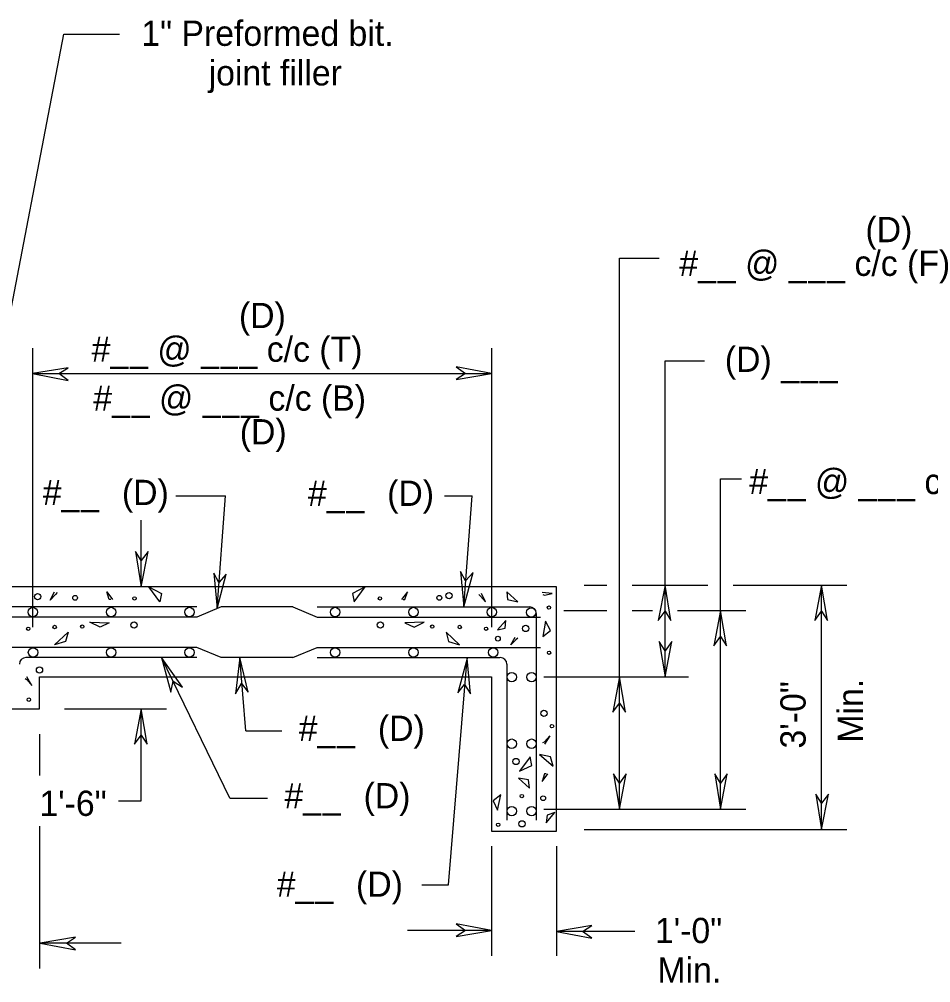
# Model space of a CAD drawing. Extents: x 499999.87 to 500002.82, y 499999.95 to 500001.79.
# Drawn here: x 500001.2067 to 500001.5619, y 500000.3068 to 500000.682 of the extents above; entities that cross this region are included whole.
import ezdxf

# ---------------------------------------------------------------- set-up
doc = ezdxf.new("R2010")
doc.units = 0
for name, color, linetype in [('1', 7, 'Continuous'), ('2', 7, 'Continuous'), ('4', 7, 'Continuous'), ('5', 7, 'Continuous')]:
    doc.layers.add(name, color=color, linetype=linetype)

msp = doc.modelspace()

# ---------------------------------------------------------------- linework, layer by layer
at = {"layer": '1'}
for p, q in [((500001.18274, 500000.46096), (500001.22408, 500000.67618)), ((500001.22408, 500000.67618), (500001.24573, 500000.67618)), ((500001.44062, 500000.42585), (500001.44062, 500000.58891)), ((500001.44062, 500000.58891), (500001.45604, 500000.58891)), ((500001.45833, 500000.46161), (500001.45833, 500000.54888)), ((500001.45833, 500000.54888), (500001.47375, 500000.54888)), ((500001.21194, 500000.54396), (500001.39075, 500000.54396)), ((500001.47999, 500000.50295), (500001.48819, 500000.50295)), ((500001.47999, 500000.45177), (500001.47999, 500000.50295)), ((500001.37238, 500000.49639), (500001.3832, 500000.49639)), ((500001.25427, 500000.46096), (500001.25427, 500000.48688)), ((500001.41601, 500000.46096), (500001.15125, 500000.46096)), ((500001.41601, 500000.36581), (500001.41601, 500000.46096)), ((500001.42684, 500000.46161), (500001.4357, 500000.46161)), ((500001.44554, 500000.46161), (500001.47507, 500000.46161)), ((500001.45833, 500000.42585), (500001.45833, 500000.46161)), ((500001.48491, 500000.46161), (500001.5292, 500000.46161)), ((500001.51936, 500000.36647), (500001.51936, 500000.46161)), ((500001.27592, 500000.45308), (500001.19324, 500000.45308)), ((500001.31332, 500000.45308), (500001.28543, 500000.45308)), ((500001.32283, 500000.45308), (500001.40551, 500000.45308)), ((500001.41896, 500000.45177), (500001.4357, 500000.45177)), ((500001.44554, 500000.45177), (500001.45341, 500000.45177)), ((500001.46325, 500000.45177), (500001.48983, 500000.45177)), ((500001.47999, 500000.37434), (500001.47999, 500000.45177)), ((500001.27592, 500000.44915), (500001.18898, 500000.44915)), ((500001.32283, 500000.44915), (500001.40978, 500000.44915)), ((500001.40814, 500000.45046), (500001.40814, 500000.37008)), ((500001.27592, 500000.43734), (500001.18898, 500000.43734)), ((500001.32283, 500000.43734), (500001.40978, 500000.43734)), ((500001.27592, 500000.4334), (500001.20932, 500000.4334)), ((500001.31332, 500000.4334), (500001.28543, 500000.4334)), ((500001.32283, 500000.4334), (500001.39403, 500000.4334)), ((500001.39665, 500000.43077), (500001.39665, 500000.37008)), ((500001.39665, 500000.43077), (500001.39665, 500000.37008)), ((500001.21457, 500000.42585), (500001.39075, 500000.42585)), ((500001.21457, 500000.41339), (500001.21457, 500000.42585)), ((500001.39075, 500000.42585), (500001.39075, 500000.36581)), ((500001.41109, 500000.42585), (500001.46752, 500000.42585)), ((500001.44062, 500000.37434), (500001.44062, 500000.42585)), ((500001.18077, 500000.41339), (500001.21457, 500000.41339)), ((500001.22441, 500000.41339), (500001.26411, 500000.41339)), ((500001.25427, 500000.37762), (500001.25427, 500000.41339)), ((500001.21457, 500000.40354), (500001.21457, 500000.38747)), ((500001.41109, 500000.37434), (500001.48983, 500000.37434)), ((500001.21457, 500000.36778), (500001.21457, 500000.31234)), ((500001.39075, 500000.36581), (500001.41601, 500000.36581)), ((500001.42684, 500000.36647), (500001.5292, 500000.36647)), ((500001.39075, 500000.35991), (500001.39075, 500000.31726)), ((500001.41601, 500000.35991), (500001.41601, 500000.31726))]:
    msp.add_line(p, q, dxfattribs=at)
for points in [[(500001.21194, 500000.54396), (500001.22572, 500000.54134), (500001.22211, 500000.54396), (500001.22572, 500000.54626)], [(500001.39075, 500000.54396), (500001.37697, 500000.54659), (500001.38058, 500000.54396), (500001.37697, 500000.54167)], [(500001.25427, 500000.46096), (500001.25689, 500000.47474), (500001.25427, 500000.47113), (500001.25197, 500000.47474)], [(500001.37992, 500000.45308), (500001.38353, 500000.46654), (500001.38058, 500000.46325), (500001.37861, 500000.46686)], [(500001.28379, 500000.45243), (500001.2874, 500000.46588), (500001.28445, 500000.4626), (500001.28248, 500000.46621)], [(500001.45833, 500000.46161), (500001.45571, 500000.44783), (500001.45833, 500000.45144), (500001.46063, 500000.44783)], [(500001.51936, 500000.46161), (500001.51673, 500000.44783), (500001.51936, 500000.45144), (500001.52165, 500000.44783)], [(500001.47999, 500000.45177), (500001.47736, 500000.43799), (500001.47999, 500000.4416), (500001.48228, 500000.43799)], [(500001.45833, 500000.42585), (500001.46096, 500000.43963), (500001.45833, 500000.43602), (500001.45604, 500000.43963)], [(500001.26214, 500000.4334), (500001.26575, 500000.41995), (500001.26673, 500000.42421), (500001.27034, 500000.42192)], [(500001.29265, 500000.4334), (500001.29101, 500000.41929), (500001.29331, 500000.42323), (500001.29593, 500000.41995)], [(500001.38123, 500000.43307), (500001.37762, 500000.41962), (500001.38025, 500000.4229), (500001.38255, 500000.41929)], [(500001.44062, 500000.42585), (500001.43799, 500000.41207), (500001.44062, 500000.41568), (500001.44291, 500000.41207)], [(500001.25427, 500000.41339), (500001.25164, 500000.39961), (500001.25427, 500000.40322), (500001.25656, 500000.39961)], [(500001.44062, 500000.37434), (500001.44324, 500000.38812), (500001.44062, 500000.38451), (500001.43832, 500000.38812)], [(500001.47999, 500000.37434), (500001.48261, 500000.38812), (500001.47999, 500000.38451), (500001.47769, 500000.38812)], [(500001.51936, 500000.36647), (500001.52198, 500000.38025), (500001.51936, 500000.37664), (500001.51706, 500000.38025)], [(500001.39075, 500000.3271), (500001.37697, 500000.32972), (500001.38058, 500000.3271), (500001.37697, 500000.3248)], [(500001.41601, 500000.32677), (500001.42979, 500000.32415), (500001.42618, 500000.32677), (500001.42979, 500000.32907)], [(500001.2149, 500000.32218), (500001.22867, 500000.31955), (500001.22507, 500000.32218), (500001.22867, 500000.32448)]]:
    msp.add_lwpolyline(points, close=True, dxfattribs=at)
at = {"layer": '2'}
for p, q in [((500001.26772, 500000.49639), (500001.28707, 500000.49639)), ((500001.28379, 500000.45243), (500001.28707, 500000.49639)), ((500001.37992, 500000.45308), (500001.3832, 500000.49639)), ((500001.21883, 500000.45571), (500001.22047, 500000.45899)), ((500001.2418, 500000.45604), (500001.24081, 500000.45899)), ((500001.24081, 500000.45899), (500001.24311, 500000.45604)), ((500001.26148, 500000.45505), (500001.25722, 500000.46096)), ((500001.25722, 500000.46096), (500001.26214, 500000.45833)), ((500001.34154, 500000.46096), (500001.33661, 500000.45833)), ((500001.33727, 500000.45505), (500001.34154, 500000.46096)), ((500001.35794, 500000.45899), (500001.35564, 500000.45604)), ((500001.35696, 500000.45604), (500001.35794, 500000.45899)), ((500001.40092, 500000.45505), (500001.39665, 500000.45899)), ((500001.39665, 500000.45899), (500001.39698, 500000.45604)), ((500001.2208, 500000.45801), (500001.21883, 500000.45571)), ((500001.22146, 500000.45866), (500001.2208, 500000.45801)), ((500001.24245, 500000.45604), (500001.2418, 500000.45604)), ((500001.26214, 500000.45833), (500001.26148, 500000.45505)), ((500001.33661, 500000.45833), (500001.33727, 500000.45505)), ((500001.3563, 500000.45604), (500001.35696, 500000.45604)), ((500001.38583, 500000.45801), (500001.38648, 500000.45735)), ((500001.38648, 500000.45735), (500001.38845, 500000.45505)), ((500001.38845, 500000.45505), (500001.38681, 500000.45833)), ((500001.39698, 500000.45604), (500001.40092, 500000.45505)), ((500001.41437, 500000.45833), (500001.41043, 500000.45866)), ((500001.41076, 500000.45801), (500001.41142, 500000.45768)), ((500001.41142, 500000.45768), (500001.41437, 500000.45833)), ((500001.28543, 500000.45308), (500001.27592, 500000.44915)), ((500001.31332, 500000.45308), (500001.32283, 500000.44915)), ((500001.39633, 500000.44783), (500001.39304, 500000.44423)), ((500001.396, 500000.44488), (500001.39633, 500000.44783)), ((500001.23819, 500000.44521), (500001.23425, 500000.44718)), ((500001.23425, 500000.44718), (500001.2418, 500000.44685)), ((500001.2418, 500000.44685), (500001.23819, 500000.44521)), ((500001.3645, 500000.44718), (500001.35696, 500000.44685)), ((500001.35696, 500000.44685), (500001.36056, 500000.44521)), ((500001.36056, 500000.44521), (500001.3645, 500000.44718)), ((500001.39304, 500000.44423), (500001.396, 500000.44488)), ((500001.41175, 500000.44751), (500001.41076, 500000.4416)), ((500001.41076, 500000.4416), (500001.41371, 500000.4439)), ((500001.41371, 500000.4439), (500001.41175, 500000.44751)), ((500001.22047, 500000.43832), (500001.22572, 500000.44324)), ((500001.22572, 500000.44324), (500001.22474, 500000.43963)), ((500001.37828, 500000.43832), (500001.37303, 500000.44324)), ((500001.37303, 500000.44324), (500001.37402, 500000.43963)), ((500001.39829, 500000.43832), (500001.39993, 500000.44127)), ((500001.40026, 500000.44029), (500001.39829, 500000.43832)), ((500001.40092, 500000.44094), (500001.40026, 500000.44029)), ((500001.22474, 500000.43963), (500001.22047, 500000.43832)), ((500001.28543, 500000.4334), (500001.27592, 500000.43734)), ((500001.31332, 500000.4334), (500001.32283, 500000.43734)), ((500001.37402, 500000.43963), (500001.37828, 500000.43832)), ((500001.28871, 500000.37861), (500001.26214, 500000.4334)), ((500001.29495, 500000.40486), (500001.29265, 500000.4334)), ((500001.37402, 500000.34482), (500001.38123, 500000.43307)), ((500001.20899, 500000.4252), (500001.20965, 500000.42487)), ((500001.21161, 500000.42257), (500001.20965, 500000.42585)), ((500001.20965, 500000.42487), (500001.21161, 500000.42257)), ((500001.29495, 500000.40486), (500001.30906, 500000.40486)), ((500001.41142, 500000.40059), (500001.41339, 500000.40289)), ((500001.41339, 500000.40289), (500001.41142, 500000.39961)), ((500001.41076, 500000.40026), (500001.41142, 500000.40059)), ((500001.41371, 500000.39469), (500001.40945, 500000.39567)), ((500001.40945, 500000.39567), (500001.4147, 500000.39108)), ((500001.40584, 500000.39469), (500001.40157, 500000.38911)), ((500001.40157, 500000.38911), (500001.4065, 500000.3914)), ((500001.4065, 500000.3914), (500001.40584, 500000.39469)), ((500001.4147, 500000.39108), (500001.41371, 500000.39469)), ((500001.41142, 500000.38812), (500001.41043, 500000.38517)), ((500001.41043, 500000.38517), (500001.41273, 500000.38812)), ((500001.41207, 500000.38812), (500001.41142, 500000.38812)), ((500001.40518, 500000.38583), (500001.40125, 500000.38648)), ((500001.40125, 500000.38648), (500001.40551, 500000.38255)), ((500001.40551, 500000.38255), (500001.40518, 500000.38583)), ((500001.24541, 500000.37762), (500001.25427, 500000.37762)), ((500001.28871, 500000.37861), (500001.30348, 500000.37861)), ((500001.39436, 500000.37992), (500001.3914, 500000.37762)), ((500001.3914, 500000.37762), (500001.39304, 500000.37402)), ((500001.39304, 500000.37402), (500001.39436, 500000.37992)), ((500001.41207, 500000.36909), (500001.41535, 500000.37303)), ((500001.41535, 500000.37303), (500001.4124, 500000.37205)), ((500001.4124, 500000.37205), (500001.41207, 500000.36909)), ((500001.36352, 500000.34482), (500001.37402, 500000.34482))]:
    msp.add_line(p, q, dxfattribs=at)
for centre, radius in [((500001.21387, 500000.45712), 0.00122), ((500001.22848, 500000.45666), 0.000934), ((500001.25162, 500000.4564), 0.00066), ((500001.34726, 500000.4564), 0.00066), ((500001.3704, 500000.45666), 0.000934), ((500001.37419, 500000.45745), 0.00122), ((500001.21201, 500000.45112), 0.00183), ((500001.24252, 500000.45112), 0.00183), ((500001.27303, 500000.45112), 0.00183), ((500001.32979, 500000.45112), 0.00183), ((500001.3603, 500000.45112), 0.00183), ((500001.39081, 500000.45112), 0.00183), ((500001.40623, 500000.45095), 0.00183), ((500001.41311, 500000.45285), 0.00066), ((500001.21025, 500000.44459), 0.00066), ((500001.22052, 500000.44528), 0.00066), ((500001.23125, 500000.44547), 0.00066), ((500001.25147, 500000.44607), 0.00122), ((500001.34742, 500000.44607), 0.00122), ((500001.36763, 500000.44547), 0.00066), ((500001.37836, 500000.44528), 0.00066), ((500001.38863, 500000.44459), 0.00066), ((500001.40405, 500000.44472), 0.00122), ((500001.39322, 500000.44074), 0.000934), ((500001.21209, 500000.43537), 0.00183), ((500001.24252, 500000.43537), 0.00183), ((500001.27303, 500000.43537), 0.00183), ((500001.32979, 500000.43537), 0.00183), ((500001.3603, 500000.43537), 0.00183), ((500001.39139, 500000.43537), 0.00183), ((500001.41314, 500000.43527), 0.00066), ((500001.21462, 500000.42855), 0.00122), ((500001.39861, 500000.42577), 0.00183), ((500001.40632, 500000.42577), 0.00183), ((500001.21045, 500000.41699), 0.00066), ((500001.41115, 500000.41167), 0.00122), ((500001.41429, 500000.40666), 0.00066), ((500001.39861, 500000.39985), 0.00183), ((500001.40632, 500000.39985), 0.00183), ((500001.40026, 500000.39291), 0.00122), ((500001.40254, 500000.37943), 0.00066), ((500001.41085, 500000.37861), 0.000934), ((500001.39861, 500000.37361), 0.00183), ((500001.40632, 500000.37361), 0.00183), ((500001.39332, 500000.36827), 0.00066), ((500001.40258, 500000.36864), 0.00122)]:
    msp.add_circle(centre, radius, dxfattribs=at)
for centre, start, end in [((500001.40558, 500000.45046), 0, 90), ((500001.20938, 500000.43077), 90, 180), ((500001.39409, 500000.43077), 0, 90)]:
    msp.add_arc(centre, 0.00262, start, end, dxfattribs=at)
at = {"layer": '4'}
for p, q in [((500001.21194, 500000.55381), (500001.21194, 500000.44521)), ((500001.39075, 500000.55381), (500001.39075, 500000.44521))]:
    msp.add_line(p, q, dxfattribs=at)
at = {"layer": '5'}
for p, q in [((500001.39075, 500000.3271), (500001.35794, 500000.3271)), ((500001.44652, 500000.32677), (500001.41601, 500000.32677)), ((500001.24639, 500000.32218), (500001.21457, 500000.32218))]:
    msp.add_line(p, q, dxfattribs=at)

# ---------------------------------------------------------------- texts
at = {"layer": '1'}
for s, height, p in [('1" Preformed bit.', 0.0098425, (500001.25427, 500000.67159)), ('joint filler', 0.0098425, (500001.28051, 500000.65617)), ('1\'-6"', 0.009843, (500001.21457, 500000.37172)), ('1\'-0"', 0.009843, (500001.4544, 500000.32218)), ('Min.', 0.009843, (500001.45538, 500000.30676))]:
    msp.add_text(s, height=height, dxfattribs=at).set_placement(p)
for s, p in [('3\'-0"', (500001.51312, 500000.39797)), ('Min.', (500001.53543, 500000.40026))]:
    msp.add_text(s, height=0.009843, rotation=90, dxfattribs=at).set_placement(p)
at = {"layer": '2'}
for s, height, p in [('(D)', 0.009843, (500001.53642, 500000.59514)), ('#__ @ ___ c/c (F)', 0.0098425, (500001.46391, 500000.58202)), ('(D)', 0.009843, (500001.29232, 500000.56168)), ('#__ @ ___ c/c (T)', 0.0098425, (500001.23491, 500000.54856)), ('(D)', 0.009843, (500001.48163, 500000.54462)), ('#__ @ ___ c/c (B)', 0.0098425, (500001.23556, 500000.52953)), ('___', 0.009843, (500001.50361, 500000.54298)), ('(D)', 0.009843, (500001.29265, 500000.5164)), ('#__ @ ___ c/c (R)', 0.0098425, (500001.49114, 500000.49705)), ('#__', 0.009843, (500001.21588, 500000.49278)), ('(D)', 0.009843, (500001.24672, 500000.49278)), ('#__', 0.009843, (500001.31923, 500000.49245)), ('(D)', 0.009843, (500001.35007, 500000.49245)), ('#__', 0.009843, (500001.31562, 500000.40092)), ('(D)', 0.009843, (500001.34646, 500000.40092)), ('#__', 0.009843, (500001.31004, 500000.37467)), ('(D)', 0.009843, (500001.34088, 500000.37467)), ('#__', 0.009843, (500001.30709, 500000.34022)), ('(D)', 0.009843, (500001.33793, 500000.34022))]:
    msp.add_text(s, height=height, dxfattribs=at).set_placement(p)

doc.saveas('drawing.dxf')
